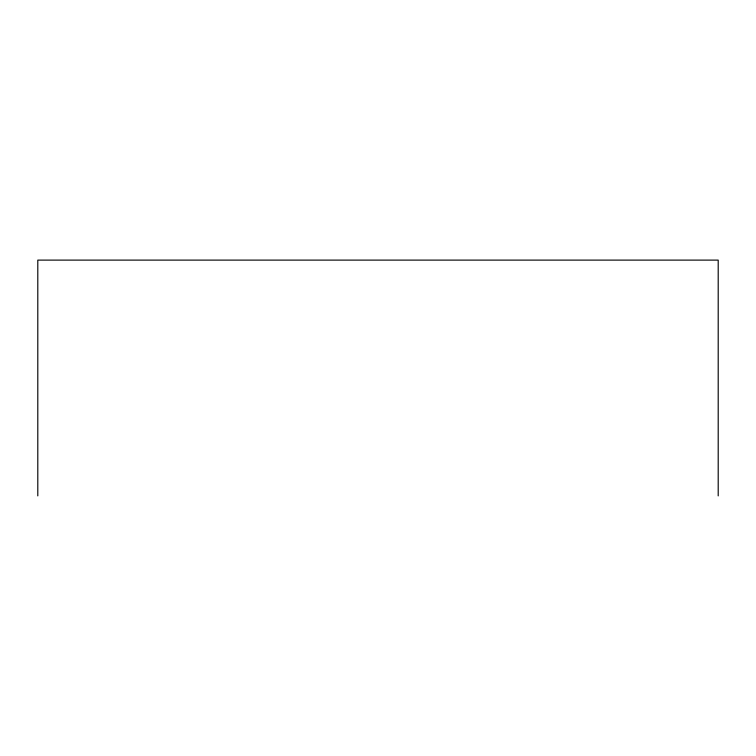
<?xml version="1.0" encoding="UTF-8"?>
<svg xmlns="http://www.w3.org/2000/svg" width="756" height="756" viewBox="0 0 756 756"><rect width="100%" height="100%" fill="white"/><g stroke="black" fill="none" stroke-linecap="round" stroke-linejoin="round"><path stroke-width="1.13" d="M718.2 495.889L718.2 260.111L37.8 260.111L37.8 495.889"/></g></svg>
